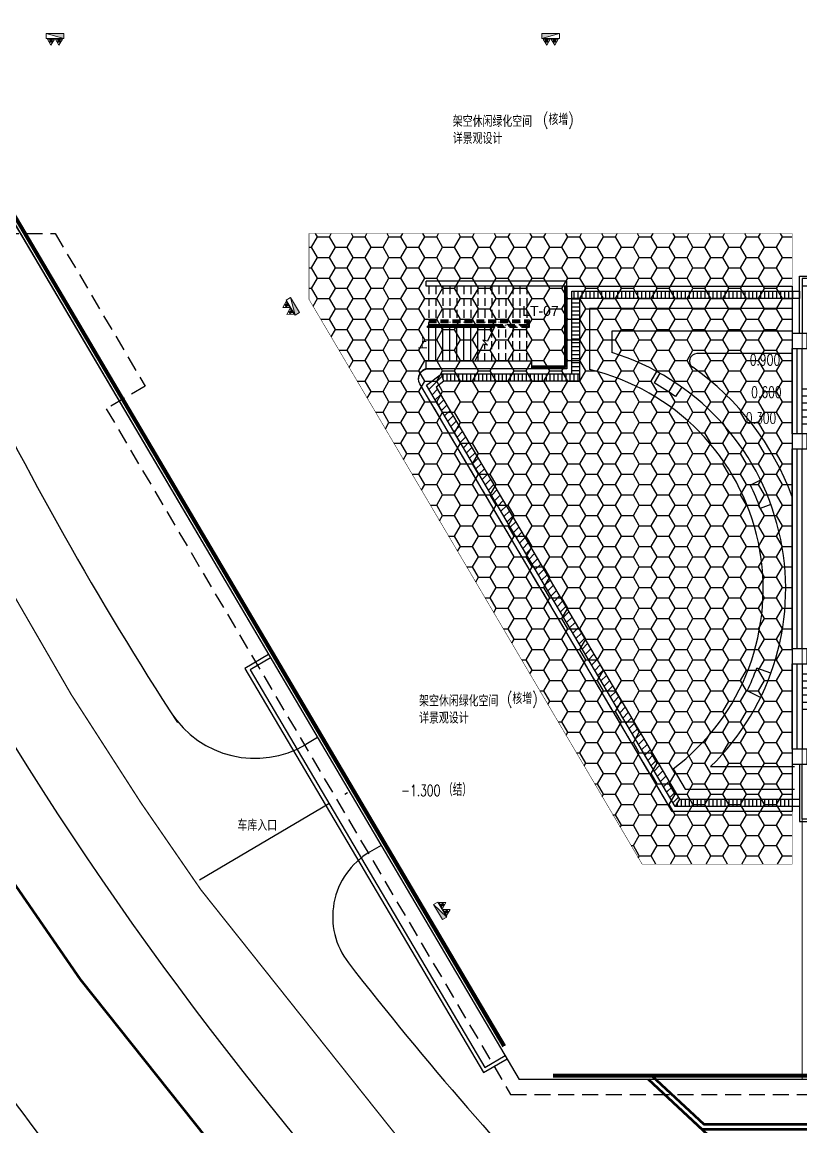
# Model space of a CAD drawing. Extents: x 447078 to 1776277, y 243534 to 519428.
# Drawn here: x 792331 to 823446, y 381541 to 425691 of the extents above; entities that cross this region are included whole.
import ezdxf

# ---------------------------------------------------------------- set-up
doc = ezdxf.new("R2010")
doc.units = 0
doc.header["$LTSCALE"] = 1000
doc.header["$MEASUREMENT"] = 0
for name, pattern in [('ACAD_ISO04W100', [30.5, 24, -3, 0.5, -3]), ('BOUNDRY', [13.4, 10, -1, 0.2, -1, 0.2, -1]), ('DASH', [0.35, 0.25, -0.1]), ('HIDDEN2', [4.7625, 3.175, -1.5875]), ('HIDDEN3', [1.905, 1.27, -0.635])]:
    doc.linetypes.add(name, pattern=pattern)
for name, color, linetype, lineweight in [('1#2#一层消火栓$0$P-HUDR-MISC', 13, 'Continuous', 25), ('1#2#一层消火栓$0$体育文娱中心3F消火栓$0$P-HUDR-MISC', 13, 'Continuous', 20), ('园林', 11, 'Continuous', 53)]:
    doc.layers.add(name, color=color, linetype=linetype, lineweight=lineweight)
for name, color, linetype in [('A-ANIG', 105, 'Continuous'), ('A-COLS', 210, 'Continuous'), ('A-DASH', 151, 'HIDDEN2'), ('A-DOOR', 2, 'Continuous'), ('A-FIXT', 211, 'Continuous'), ('A-FLOR', 31, 'Continuous'), ('A-FURN-DASH', 9, 'HIDDEN3'), ('A-HATH', 8, 'Continuous'), ('A-HIDN', 8, 'HIDDEN2'), ('A-HRAL', 104, 'Continuous'), ('A-OVER', 23, 'Continuous'), ('A-STRS', 2, 'Continuous'), ('A-WALL', 140, 'Continuous'), ('A-WIND', 2, 'Continuous'), ('G-0-XREF', 2, 'Continuous'), ('G-ANNO-NOTE', 80, 'Continuous'), ('LAND-BORD', 37, 'Continuous'), ('LINE-BLDG', 3, 'BOUNDRY'), ('LINE-RED', 1, 'BOUNDRY'), ('ROAD', 60, 'Continuous'), ('ROAD-CENT', 60, 'ACAD_ISO04W100'), ('SITE-ROAD', 4, 'Continuous'), ('家具', 9, 'Continuous')]:
    doc.layers.add(name, color=color, linetype=linetype)
doc.styles.add('_TCH_DIM', font='SIMPLEX', dxfattribs={"bigfont": 'GBCBIG'})
doc.styles.add('CCDI_T_G01', font='')
doc.styles.add('CCDI_T_G02', font='simplex.shx', dxfattribs={"width": 0.8, "bigfont": 'zjdz.shx'})
doc.styles.get('CCDI_T_G01').set_extended_font_data('Arial')
pattern_1 = [(90, (-0.008, 86014.92), (-158.75, 1e-14), [])]

# ---------------------------------------------------------------- blocks, each defined once
blk = doc.blocks.new('chair1')
at = {"layer": '家具'}
blk.add_lwpolyline([(-300, 600), (300, 600, -0.414214), (350, 550), (350, 100, -0.414214), (250, 0), (-250, 0, -0.414214), (-350, 100), (-350, 550, -0.414214)], format="xyb", close=True, dxfattribs=at)
blk.add_lwpolyline([(-350, 426), (350, 426)], dxfattribs=at)
blk = doc.blocks.new('$DorLib2D$00000002')
for p, q in [((-0.5, 0), (-0.5, 0.4875)), ((-0.475, 0.4875), (-0.5, 0.4875)), ((-0.475, 0), (-0.475, 0.4875)), ((0.475, 0), (0.475, 0.4875)), ((0.475, 0.4875), (0.5, 0.4875)), ((0.5, 0), (0.5, 0.4875)), ((-0.5, 0), (-0.475, 0)), ((0.5, 0), (0.475, 0))]:
    blk.add_line(p, q)
at = {"lineweight": 13}
for centre, start, end in [((-0.4875, 0), 0, 88.53072), ((0.4875, 0), 91.46928, 180)]:
    blk.add_arc(centre, 0.4875, start, end, dxfattribs=at)
blk = doc.blocks.new('_FZHK')
blk.add_lwpolyline([(-0.5, -0.5), (0.5, -0.5), (0.5, 0.5), (-0.5, 0.5)], close=True)
blk = doc.blocks.new('$DorLib2D$00000228')
at = {"color": 0}
blk.add_line((0.5, 0), (0, 0.866), dxfattribs=at)
blk.add_arc((0.5, 0), 1, 120, 180, dxfattribs=at)
blk = doc.blocks.new('$TCHSYS$WIN2D')
for p, q in [((-0.5, 0.5), (0.5, 0.5)), ((-0.5, 0.5), (-0.5, -0.5)), ((0.5, 0.167), (-0.5, 0.167)), ((0.5, 0.5), (0.5, -0.5)), ((0.5, -0.167), (-0.5, -0.167)), ((-0.5, -0.5), (0.5, -0.5))]:
    blk.add_line(p, q)
blk = doc.blocks.new('合班教室')
at = {"layer": 'A-DOOR'}
for p, q in [((-932263, -50720), (-931663, -50720)), ((-932263, -50920), (-931663, -50920)), ((-930263, -67720), (-930863, -67720)), ((-930263, -67920), (-930863, -67920))]:
    blk.add_line(p, q, dxfattribs=at)
at = {"layer": 'A-STRS'}
for p, q in [((-946063, -48520), (-942163, -48520)), ((-946063, -48520), (-946063, -50720)), ((-945763, -48520), (-945763, -50720)), ((-945463, -48520), (-945463, -50720)), ((-945163, -48520), (-945163, -50720)), ((-944863, -48520), (-944863, -50720)), ((-944563, -48520), (-944563, -50720)), ((-944263, -48520), (-944263, -50720)), ((-943963, -48520), (-943963, -50720)), ((-943663, -48520), (-943663, -50720)), ((-943363, -48520), (-943363, -50720)), ((-943063, -48520), (-943063, -50720)), ((-942763, -48520), (-942763, -50720)), ((-942463, -48520), (-942463, -50720)), ((-942163, -48520), (-942163, -50720)), ((-946063, -50720), (-942163, -50720)), ((-946063, -67920), (-942163, -67920)), ((-946063, -67920), (-946063, -70120)), ((-945763, -67920), (-945763, -70120)), ((-945463, -67920), (-945463, -70120)), ((-945163, -67920), (-945163, -70120)), ((-944863, -67920), (-944863, -70120)), ((-944563, -67920), (-944563, -70120)), ((-944263, -67920), (-944263, -70120)), ((-943963, -67920), (-943963, -70120)), ((-943663, -67920), (-943663, -70120)), ((-943363, -67920), (-943363, -70120)), ((-943063, -67920), (-943063, -70120)), ((-942763, -67920), (-942763, -70120)), ((-942463, -67920), (-942463, -70120)), ((-942163, -67920), (-942163, -70120)), ((-946063, -70120), (-942163, -70120))]:
    blk.add_line(p, q, dxfattribs=at)
for points in [[(-949563, -50720), (-949563, -48420), (-942053, -48420), (-942053, -48520), (-949463, -48520), (-949463, -50720)], [(-949463, -54720), (-949463, -51320)], [(-949463, -52920), (-947322, -52920)], [(-949463, -54320), (-948063, -54320), (-948063, -52920)], [(-949463, -53200), (-948063, -53200)], [(-949463, -53480), (-948063, -53480)], [(-949463, -53760), (-948063, -53760)], [(-949463, -54040), (-948063, -54040)], [(-949463, -63320), (-949463, -55320)], [(-944792, -55970), (-944301, -55873)], [(-944792, -62670), (-944301, -62767)], [(-949463, -63920), (-949463, -67320)], [(-949463, -64320), (-948063, -64320), (-948063, -65720)], [(-949463, -64600), (-948063, -64600)], [(-949463, -64880), (-948063, -64880)], [(-949463, -65160), (-948063, -65160)], [(-949463, -65440), (-948063, -65440)], [(-949463, -65720), (-947322, -65720)], [(-949563, -67920), (-949563, -70220), (-942053, -70220), (-942053, -70120), (-949463, -70120), (-949463, -67920)]]:
    blk.add_lwpolyline(points, dxfattribs=at)
for radius, start, end in [(17750, 11.1982, 28.2448), (18250, 332.5952, 27.4048), (19250, 334.1279, 25.8721), (20250, 335.4924, 24.5076), (21250, 336.7157, 23.2843), (22250, 337.8194, 22.1806), (23250, 338.8206, 21.1794), (24250, 339.7332, 20.2668), (25250, 340.5689, 19.4311), (26250, 341.3371, 18.6629), (27250, 342.0458, 17.9542), (28250, 342.7018, 17.2982), (29250, 343.3108, 16.6892), (30250, 343.8779, 16.1222), (15750, 336.0243, 23.9757), (17250, 348.8018, 11.1982), (17750, 331.7552, 348.8018)]:
    blk.add_arc((-961713, -59320), radius, start, end, dxfattribs=at)
at = {"layer": 'A-WALL'}
for p, q in [((-949063, -50720), (-949863, -50720)), ((-949063, -50920), (-949063, -50720)), ((-943563, -50720), (-947513, -50720)), ((-947513, -50720), (-947513, -50920)), ((-942463, -50720), (-943563, -50720)), ((-942463, -50920), (-942463, -50720)), ((-941263, -50720), (-941863, -50720)), ((-941863, -50720), (-941863, -50920)), ((-941263, -50920), (-941263, -50720)), ((-940063, -50720), (-940663, -50720)), ((-940663, -50720), (-940663, -50920)), ((-940063, -50920), (-940063, -50720)), ((-938863, -50720), (-939463, -50720)), ((-939463, -50720), (-939463, -50920)), ((-938863, -50920), (-938863, -50720)), ((-937663, -50720), (-938263, -50720)), ((-938263, -50720), (-938263, -50920)), ((-937663, -50920), (-937663, -50720)), ((-936763, -50720), (-937063, -50720)), ((-936463, -50720), (-936763, -50720)), ((-935263, -50720), (-935863, -50720)), ((-935863, -50720), (-935863, -50920)), ((-935263, -50920), (-935263, -50720)), ((-932578, -50720), (-934663, -50720)), ((-934663, -50720), (-934663, -50920)), ((-932263, -50720), (-932578, -50720)), ((-932263, -50920), (-932263, -50720)), ((-929663, -50720), (-931663, -50720)), ((-931663, -50720), (-931663, -50920)), ((-949263, -50920), (-949063, -50920)), ((-947513, -50920), (-943863, -50920)), ((-943263, -50920), (-942463, -50920)), ((-941863, -50920), (-941263, -50920)), ((-940663, -50920), (-940063, -50920)), ((-939463, -50920), (-938863, -50920)), ((-938263, -50920), (-937663, -50920)), ((-935863, -50920), (-935263, -50920)), ((-934663, -50920), (-932653, -50920)), ((-932445, -50920), (-932263, -50920)), ((-931663, -50920), (-930263, -50920)), ((-949863, -54720), (-949863, -51320)), ((-949663, -54720), (-949663, -51320)), ((-929863, -51320), (-929863, -51920)), ((-929663, -51320), (-929663, -52020)), ((-932176, -51920), (-929863, -51920)), ((-929663, -52020), (-929663, -54720)), ((-932127, -52120), (-929863, -52120)), ((-929863, -52120), (-929863, -54720)), ((-931463, -54720), (-931613, -54720)), ((-931463, -54920), (-931463, -54720)), ((-931785, -54920), (-931463, -54920)), ((-949863, -63320), (-949863, -55320)), ((-949663, -63320), (-949663, -55320)), ((-929863, -55320), (-929863, -57820)), ((-929663, -57820), (-929663, -55320)), ((-929863, -57820), (-929663, -57820)), ((-929663, -60820), (-929863, -60820)), ((-929863, -60820), (-929863, -63320)), ((-929663, -63320), (-929663, -60820)), ((-949863, -67320), (-949863, -63920)), ((-949663, -67320), (-949663, -63920)), ((-931463, -63720), (-931785, -63720)), ((-931613, -63920), (-931463, -63920)), ((-931463, -63920), (-931463, -63720)), ((-929863, -63920), (-929863, -66520)), ((-929663, -63920), (-929663, -66620)), ((-929863, -66520), (-932127, -66520)), ((-929663, -66620), (-929663, -67320)), ((-929863, -66720), (-932176, -66720)), ((-929863, -66720), (-929863, -67320)), ((-949063, -67720), (-949263, -67720)), ((-949263, -67920), (-949063, -67920)), ((-949063, -67920), (-949063, -67720)), ((-943863, -67720), (-947513, -67720)), ((-947513, -67720), (-947513, -67920)), ((-947513, -67920), (-943863, -67920)), ((-942463, -67720), (-943263, -67720)), ((-943263, -67920), (-942463, -67920)), ((-942463, -67920), (-942463, -67720)), ((-941263, -67720), (-941863, -67720)), ((-941863, -67720), (-941863, -67920)), ((-941863, -67920), (-941263, -67920)), ((-941263, -67920), (-941263, -67720)), ((-940063, -67720), (-940663, -67720)), ((-940663, -67720), (-940663, -67920)), ((-940663, -67920), (-940063, -67920)), ((-940063, -67920), (-940063, -67720)), ((-938863, -67720), (-939463, -67720)), ((-939463, -67720), (-939463, -67920)), ((-939463, -67920), (-938863, -67920)), ((-938863, -67920), (-938863, -67720)), ((-937663, -67720), (-938263, -67720)), ((-938263, -67720), (-938263, -67920)), ((-938263, -67920), (-937663, -67920)), ((-937663, -67920), (-937663, -67720)), ((-935263, -67720), (-935863, -67720)), ((-935863, -67720), (-935863, -67920)), ((-935863, -67920), (-935263, -67920)), ((-935263, -67920), (-935263, -67720)), ((-932653, -67720), (-934663, -67720)), ((-934663, -67720), (-934663, -67920)), ((-934663, -67920), (-932578, -67920)), ((-932578, -67920), (-930863, -67920)), ((-930863, -67720), (-932445, -67720)), ((-930863, -67920), (-930863, -67720))]:
    blk.add_line(p, q, dxfattribs=at)
blk.add_lwpolyline([(-945511, -50920), (-946428, -50920)], dxfattribs=at)
for radius, start, end in [(30250, 13.9177, 16.1222), (30450, 14.0649, 16.0134), (30250, 8.3636, 13.9177), (30450, 8.6888, 13.6773), (30250, 346.0824, 351.6364), (30450, 346.3227, 351.3112), (30250, 343.8779, 346.0824), (30450, 343.9866, 345.9351)]:
    blk.add_arc((-961713, -59320), radius, start, end, dxfattribs=at)
for p, rotation in [((-942251, -52446), 290.1995524136307), ((-941184, -52451), 289.6089853568918), ((-940127, -52456), 288.9326188077675), ((-939098, -52469), 288.9326188077675), ((-938020, -52468), 286.9347928783073), ((-936996, -52462), 286.6945187778366), ((-935960, -52452), 286.1407021437625), ((-934927, -52446), 285.6412088323033), ((-933896, -52407), 285.0728054579196), ((-943074, -53107), 286.0311119831078), ((-942023, -53109), 288.1254913451766), ((-940963, -53117), 287.5349242884379), ((-939914, -53124), 286.8585577393134), ((-938884, -53137), 286.8585577393134), ((-937830, -53143), 284.8607318098533), ((-936809, -53138), 284.6204577093827), ((-935779, -53130), 284.0666410753085), ((-934752, -53125), 283.5671477638491), ((-933729, -53088), 282.9987443894655), ((-942858, -53777), 286.0311119831078), ((-941820, -53796), 284.8918208610781), ((-940768, -53805), 284.3012538043396), ((-939727, -53815), 283.6248872552154), ((-938697, -53828), 283.6248872552154), ((-937667, -53840), 281.6270613257552), ((-936648, -53835), 281.3867872252844), ((-935626, -53829), 280.8329705912103), ((-934604, -53825), 280.3334772797512), ((-933588, -53790), 279.7650739053674), ((-942677, -54470), 283.2311120165747), ((-941653, -54492), 282.0918208945454), ((-940608, -54503), 281.5012538378067), ((-939575, -54515), 280.8248872886824), ((-938545, -54528), 280.8248872886824), ((-937540, -54545), 278.8270613592222), ((-936524, -54541), 278.5867872587515), ((-935508, -54535), 278.0329706246773), ((-934493, -54533), 277.533477313218), ((-933484, -54498), 276.9650739388344), ((-938272, -56497), 277.881407671524), ((-944371, -56544), 280.7181922358081), ((-943318, -56547), 278.9626149323853), ((-942316, -56547), 278.9626149323853), ((-941316, -56547), 278.9626149323853), ((-940316, -56547), 278.9626149323853), ((-939316, -56565), 278.9626149323853), ((-937268, -56537), 277.881407671524), ((-936257, -56536), 277.6188278527429), ((-935243, -56535), 277.270677243113), ((-934250, -56536), 277.4513040212959), ((-933222, -56537), 276.7876200947327), ((-932223, -56534), 276.7876200947327), ((-944257, -57238), 277.9681923075341), ((-943225, -57244), 276.2126150041113), ((-942223, -57244), 276.2126150041113), ((-941223, -57244), 276.2126150041113), ((-940223, -57244), 276.2126150041113), ((-939223, -57263), 276.2126150041113), ((-938193, -57196), 275.1314077432501), ((-937188, -57236), 275.1314077432501), ((-936180, -57235), 274.868827924469), ((-935170, -57235), 274.5206773148389), ((-934175, -57235), 274.7013040930219), ((-933156, -57238), 274.0376201664587), ((-932156, -57235), 274.0376201664587), ((-944176, -57937), 275.2181925175523), ((-943165, -57945), 273.4626152141295), ((-942163, -57945), 273.4626152141295), ((-941163, -57945), 273.4626152141295), ((-940163, -57945), 273.4626152141295), ((-939163, -57964), 273.4626152141295), ((-938147, -57898), 272.3814079532683), ((-937142, -57938), 272.3814079532683), ((-936137, -57938), 272.1188281344871), ((-935132, -57938), 271.7706775248573), ((-934135, -57938), 271.9513043030402), ((-933123, -57940), 271.287620376477), ((-932123, -57937), 271.287620376477), ((-944129, -58639), 272.4681923792318), ((-943129, -58651), 272.4681923792318), ((-942127, -58651), 272.4681923792318), ((-941127, -58651), 272.4681923792318), ((-940127, -58651), 272.4681923792318), ((-938124, -58604), 271.3869851183708), ((-939127, -58670), 272.4681923792318), ((-937119, -58644), 271.3869851183708), ((-936118, -58644), 271.1244052995896), ((-935116, -58644), 270.7762546899598), ((-934117, -58644), 270.9568814681426), ((-933114, -58647), 270.2931975415795), ((-932114, -58644), 270.2931975415795), ((-944116, -59343), 269.718192144474), ((-943116, -59355), 269.718192144474), ((-942114, -59355), 269.718192144474), ((-941114, -59355), 269.718192144474), ((-940114, -59355), 269.718192144474), ((-939114, -59373), 269.718192144474), ((-938119, -59312), 269.718192144474), ((-937114, -59352), 269.718192144474), ((-936114, -59352), 269.718192144474), ((-935114, -59352), 269.718192144474), ((-934114, -59352), 269.718192144474), ((-933114, -59355), 269.718192144474), ((-932114, -59352), 269.718192144474)]:
    blk.add_blockref('chair1', p, dxfattribs=dict(rotation=rotation))
for p, xscale, rotation in [((-944136, -60046), -1, 266.968191909716), ((-943131, -60057), -1, 267.1910118434415), ((-942129, -60057), -1, 267.1910118434415), ((-941129, -60057), -1, 267.1910118434415), ((-940129, -60057), -1, 267.1910118434415), ((-939129, -60076), -1, 267.1910118434415), ((-938124, -60025), -0.9999999999999958, 268.6130148817831), ((-937119, -60065), -0.9999999999999958, 268.6130148817831), ((-936118, -60065), -0.9999999999999958, 268.8755947005641), ((-935116, -60065), -0.9999999999999958, 269.223745310194), ((-934117, -60065), -0.999999999999992, 269.0431185320112), ((-933117, -60067), -0.9999999999999958, 269.069493105132), ((-932118, -60064), -0.9999999999999958, 269.069493105132), ((-944190, -60748), -0.9999999999999958, 264.2181917713956), ((-943172, -60763), -0.9999999999999958, 266.1965890085441), ((-942170, -60763), -0.9999999999999958, 266.1965890085441), ((-941170, -60763), -0.9999999999999958, 266.1965890085441), ((-940170, -60763), -0.9999999999999958, 266.1965890085441), ((-939170, -60781), -0.9999999999999958, 266.1965890085441), ((-938147, -60732), -0.9999999999999958, 267.6185920468855), ((-937142, -60772), -0.9999999999999958, 267.6185920468855), ((-936137, -60772), -1, 267.8811718656665), ((-935132, -60772), -0.9999999999999958, 268.2293224752964), ((-934135, -60772), -0.9999999999999916, 268.0486956971136), ((-933135, -60774), -0.9999999999999958, 268.0750702702345), ((-932135, -60771), -0.9999999999999958, 268.0750702702345), ((-944278, -61446), -0.9999999999999938, 261.4681919814138), ((-943235, -61464), -0.999999999999995, 263.4465892185623), ((-942233, -61464), -0.999999999999995, 263.4465892185623), ((-941233, -61464), -0.999999999999995, 263.4465892185623), ((-940233, -61464), -0.999999999999995, 263.4465892185623), ((-939233, -61482), -0.999999999999995, 263.4465892185623), ((-938193, -61434), -1, 264.8685922569038), ((-937188, -61474), -1, 264.8685922569038), ((-936180, -61474), -0.9999999999999958, 265.1311720756848), ((-935170, -61474), -1, 265.4793226853146), ((-934175, -61474), -1, 265.2986959071318), ((-933175, -61476), -0.9999999999999958, 265.3250704802527), ((-932176, -61473), -0.9999999999999958, 265.3250704802527), ((-944399, -62139), -1, 258.7181920531399), ((-938272, -62133), -0.9999999999999922, 262.1185923286298), ((-943332, -62161), -1, 260.6965892902884), ((-942330, -62161), -1, 260.6965892902884), ((-941330, -62161), -1, 260.6965892902884), ((-940330, -62161), -1, 260.6965892902884), ((-939330, -62179), -1, 260.6965892902884), ((-937268, -62173), -0.9999999999999922, 262.1185923286298), ((-936257, -62173), -1, 262.381172147411), ((-935243, -62174), -1, 262.7293227570407), ((-934250, -62174), -0.9999999999999932, 262.5486959788578), ((-933250, -62176), -0.9999999999999958, 262.5750705519788), ((-942745, -64103), -0.9999999999999993, 257.9081791056083), ((-941677, -64203), -0.9999999999999993, 257.9081791056083), ((-940631, -64192), -0.9999999999999932, 258.4987461623471), ((-939599, -64180), -0.9999999999999968, 259.1751127114713), ((-938576, -64134), -0.9999999999999968, 259.1751127114713), ((-937563, -64151), -1, 261.1729386409316), ((-936548, -64155), -0.9999999999999958, 261.4132127414023), ((-935532, -64160), -1, 261.9670293754764), ((-934517, -64163), -1, 262.4665226869358), ((-933508, -64197), -1, 263.0349260613194), ((-942912, -64800), -0.9999999999999996, 255.1081791390752), ((-941844, -64900), -0.9999999999999996, 255.1081791390752), ((-940791, -64891), -0.9999999999999981, 255.698746195814), ((-939750, -64880), -0.9999999999999937, 256.3751127449384), ((-938728, -64834), -0.9999999999999937, 256.3751127449384), ((-937691, -64856), -0.9999999999999972, 258.3729386743984), ((-936672, -64860), -1, 258.6132127748693), ((-935649, -64867), -1, 259.1670294089434), ((-934628, -64870), -1, 259.6665227204027), ((-933612, -64906), -1, 260.2349260947864), ((-942047, -65586), -1, 251.8745086549772), ((-940987, -65579), -0.9999999999999958, 252.465075711716), ((-939938, -65571), -1, 253.1414422608403), ((-938916, -65525), -1, 253.1414422608403), ((-937854, -65552), -0.9999999999999996, 255.1392681903005), ((-936832, -65558), -0.9999999999999982, 255.3795422907712), ((-935803, -65566), -1, 255.9333589248454), ((-934776, -65570), -1, 256.4328522363046), ((-933752, -65607), -1, 257.0012556106883), ((-942275, -66249), -1, 249.8004475865231), ((-941208, -66244), -0.9999999999999941, 250.3910146432618), ((-940151, -66239), -1, 251.0673811923863), ((-939129, -66193), -1, 251.0673811923863), ((-938044, -66227), -1, 253.0652071218464), ((-937019, -66233), -1, 253.305481222317), ((-935983, -66243), -1, 253.8592978563913), ((-934950, -66249), -0.9999999999999938, 254.3587911678505), ((-933920, -66288), -0.999999999999993, 254.9271945422342)]:
    blk.add_blockref('chair1', p, dxfattribs=dict(xscale=xscale, rotation=rotation))
at = {"layer": 'A-COLS', "xscale": 600, "yscale": 600, "zscale": 600, "rotation": 270}
for p in [(-949563, -51020), (-943563, -51020), (-936763, -51020), (-929963, -51020), (-949563, -55020), (-929963, -55020), (-949563, -63620), (-929963, -63620)]:
    blk.add_blockref('_FZHK', p, dxfattribs=at)
at = {"layer": 'A-COLS', "xscale": 600, "yscale": 600, "zscale": 600}
for p in [(-949563, -67620), (-943563, -67620), (-936763, -67620), (-929963, -67620)]:
    blk.add_blockref('_FZHK', p, dxfattribs=at)
at = {"layer": 'A-DOOR'}
for name, p, xscale, yscale, zscale in [('$DorLib2D$00000002', (-948288, -50820), -1550, 1550, -1550), ('$DorLib2D$00000228', (-931963, -50820), 600, 600, 600), ('$DorLib2D$00000002', (-930863, -54820), -1200, 1200, 1200)]:
    blk.add_blockref(name, p, dxfattribs=dict(at, xscale=xscale, yscale=yscale, zscale=zscale))
for name, p, xscale, yscale, zscale, rotation in [('$DorLib2D$00000002', (-929763, -58570), 1500, 1500, 1500, 270), ('$DorLib2D$00000002', (-929763, -60070), 1500, 1500, 1500, 270), ('$DorLib2D$00000002', (-930863, -63820), 1200, 1200, 1200, 180), ('$DorLib2D$00000002', (-948288, -67823), 1550, 1550, 1550, 180), ('$DorLib2D$00000228', (-930563, -67820), -600, 600, -600, 180)]:
    blk.add_blockref(name, p, dxfattribs=dict(at, xscale=xscale, yscale=yscale, zscale=zscale, rotation=rotation))
at = {"layer": 'A-FURN-DASH', "xscale": -0.9999999999999958, "rotation": 262.5750705519788}
blk.add_blockref('chair1', (-932250, -62173), dxfattribs=at)
at = {"layer": 'A-WIND', "xscale": 600, "yscale": 200}
for p, zscale in [((-942163, -50820), 600), ((-940963, -50820), 600), ((-939763, -50820), 600), ((-938563, -50820), 600), ((-937363, -50820), 600), ((-936163, -50820), 600), ((-934963, -50820), 600), ((-942163, -67820), -600), ((-940963, -67820), -600), ((-939763, -67820), -600), ((-938563, -67820), -600), ((-937363, -67820), -600), ((-936163, -67820), -600), ((-934963, -67820), -600)]:
    blk.add_blockref('$TCHSYS$WIN2D', p, dxfattribs=dict(at, zscale=zscale))
blk = doc.blocks.new('1#2#一层消火栓$0$体育文娱中心3F消火栓$0$A$C59133534')
at = {"layer": '1#2#一层消火栓$0$体育文娱中心3F消火栓$0$P-HUDR-MISC', "ltscale": 5}
blk.add_hatch(color=256, dxfattribs=at).paths.add_polyline_path([(50, 0), (-650, 200), (-650, 0)])
at = {"layer": '1#2#一层消火栓$0$体育文娱中心3F消火栓$0$P-HUDR-MISC'}
h = blk.add_hatch(dxfattribs=at)
h.set_pattern_fill('JIS_WOOD', color=256, scale=20, style=0)
h.set_pattern_definition([(45, (39.371, -152.983), (-10, 10), [])])
h.paths.add_polyline_path([(-410.5, 259), (-410.5, 350), (-501.5, 350), (-501.5, 259)])
h = blk.add_hatch(dxfattribs=at)
h.set_pattern_fill('JIS_WOOD', color=256, scale=20, style=0)
h.set_pattern_definition([(45, (360.371, -152.983), (-10, 10), [])])
h.paths.add_polyline_path([(-89.5, 259), (-89.5, 350), (-180.5, 350), (-180.5, 259)])
for p, q in [((-456, 469), (-595, 228)), ((-456, 469), (-317, 228)), ((-135, 469), (-274, 228)), ((-135, 469), (4, 228)), ((-650, 200), (50, 0)), ((-595, 228), (-317, 228)), ((-501.5, 259), (-501.5, 350)), ((-501.5, 350), (-410.5, 350)), ((-501.5, 259), (-410.5, 259)), ((-410.5, 259), (-410.5, 350)), ((-274, 228), (4, 228)), ((-180.5, 259), (-180.5, 350)), ((-180.5, 350), (-89.5, 350)), ((-180.5, 259), (-89.5, 259)), ((-89.5, 259), (-89.5, 350))]:
    blk.add_line(p, q, dxfattribs=at)
at = {"layer": '1#2#一层消火栓$0$体育文娱中心3F消火栓$0$P-HUDR-MISC', "ltscale": 5}
blk.add_lwpolyline([(-650, 200), (50, 200), (50, 0), (-650, 0)], close=True, dxfattribs=at)
blk = doc.blocks.new('1#2#一层消火栓')
at = {"layer": '1#2#一层消火栓$0$P-HUDR-MISC', "ltscale": 0.1}
for p, rotation in [((793346, 425241), 180), ((803079, 414644), 120.5273655800953)]:
    blk.add_blockref('1#2#一层消火栓$0$体育文娱中心3F消火栓$0$A$C59133534', p, dxfattribs=dict(at, rotation=rotation))
at = {"layer": '1#2#一层消火栓$0$P-HUDR-MISC', "ltscale": 0.1, "xscale": -1}
for p, rotation in [((813746, 425241), 180), ((808794, 390384), 300.527365580096)]:
    blk.add_blockref('1#2#一层消火栓$0$体育文娱中心3F消火栓$0$A$C59133534', p, dxfattribs=dict(at, rotation=rotation))

msp = doc.modelspace()

# ---------------------------------------------------------------- hatches: boundary and pattern name
at = {"layer": 'A-FIXT'}
h = msp.add_hatch(dxfattribs=at)
h.set_pattern_fill('ANSI31', color=256, scale=100, angle=45)
h.set_pattern_definition(pattern_1)
h.paths.add_polyline_path([(823195.6, 414941.4), (814295.6, 414941.4), (814295.6, 414641.4), (814595.6, 414641.4), (823195.6, 414641.4)])
h = msp.add_hatch(dxfattribs=at)
h.set_pattern_fill('ANSI31', color=256, scale=100, angle=135)
h.set_pattern_definition([(180, (-0.008, 86014.92), (-1e-14, -158.75), [])])
h.paths.add_polyline_path([(814595.6, 414641.4), (814295.6, 414641.4), (814295.6, 411641.4), (814595.6, 411641.4)])
h = msp.add_hatch(dxfattribs=at)
h.set_pattern_fill('ANSI31', color=256, scale=150)
h.set_pattern_definition([(45, (-0.008, 86014.92), (-168.3798, 168.3798), [])])
h.paths.add_polyline_path([(808878.1, 411109.1), (809184, 411341.4), (809082.9, 411641.4), (808484.1, 411186.6), (818417.5, 394341.4), (818588.9, 394641.4)])
h = msp.add_hatch(dxfattribs=at)
h.set_pattern_fill('ANSI31', color=256, scale=100, angle=45)
h.set_pattern_definition(pattern_1)
h.paths.add_polyline_path([(814595.6, 411641.4), (814295.6, 411641.4), (809082.9, 411641.4), (809184, 411341.4), (814595.6, 411341.4)])
h = msp.add_hatch(dxfattribs=at)
h.set_pattern_fill('ANSI31', color=256, scale=100, angle=45)
h.set_pattern_definition(pattern_1)
h.paths.add_polyline_path([(823095.6, 394641.4), (818588.9, 394641.4), (818417.5, 394341.4), (823095.6, 394341.4)])
at = {"layer": 'A-HATH'}
h = msp.add_hatch(dxfattribs=at)
h.set_pattern_fill('HONEY', color=256, scale=300, style=0)
h.set_pattern_definition([(0, (1077736.84, 330912.9), (714.375, 412.4445), [476.25, -952.5]), (120, (1077736.84, 330912.9), (-714.3749, 412.44465), [476.25, -952.5]), (60, (1077736.84, 330912.9), (9e-05, 824.88915), [-952.5, 476.25])])
h.paths.add_polyline_path([(823095.6, 392041.4), (817103.7, 392041.4), (803795.6, 414609.4), (803795.6, 417241.4), (823095.6, 417241.4)])

# ---------------------------------------------------------------- linework, layer by layer
at = {"layer": 'A-ANIG'}
for p, q in [((802181.4, 400415.9), (801236.4, 399858.4)), ((802257.6, 400286.7), (801441.8, 399805.4)), ((801236.4, 399858.4), (810762, 383709.3)), ((801441.8, 399805.4), (810815, 383914.7)), ((810762, 383709.3), (811706.6, 384266.5)), ((810815, 383914.7), (811630.4, 384395.7))]:
    msp.add_line(p, q, dxfattribs=at)
at = {"layer": 'A-DASH', "ltscale": 0.1}
for p, q in [((808575.6, 415141.4), (808575.6, 413691.4)), ((808855.6, 415141.4), (808855.6, 413691.4)), ((809135.6, 415141.4), (809135.6, 413691.4)), ((809415.6, 415141.4), (809415.6, 413691.4)), ((809695.6, 415141.4), (809695.6, 413691.4)), ((809975.6, 415141.4), (809975.6, 413691.4)), ((810255.6, 415141.4), (810255.6, 413691.4)), ((810535.6, 415141.4), (810535.6, 413691.4)), ((810815.6, 415141.4), (810815.6, 413691.4)), ((811095.6, 415141.4), (811095.6, 413691.4)), ((811375.6, 415141.4), (811375.6, 413691.4)), ((811655.6, 415141.4), (811655.6, 413691.4)), ((811935.6, 415141.4), (811935.6, 413691.4)), ((812215.6, 415141.4), (812215.6, 413691.4)), ((812495.6, 415141.4), (812495.6, 413691.4)), ((811095.6, 412141.4), (811095.6, 413297.5)), ((811375.6, 412141.4), (811375.6, 413591.4)), ((811655.6, 412141.4), (811655.6, 413591.4)), ((811935.6, 412141.4), (811935.6, 413591.4)), ((812215.6, 412141.4), (812215.6, 413591.4)), ((812495.6, 412141.4), (812495.6, 413591.4)), ((810815.6, 412141.4), (810815.6, 412808.3))]:
    msp.add_line(p, q, dxfattribs=at)
at = {"layer": 'A-DASH', "ltscale": 0.2, "const_width": 50}
msp.add_lwpolyline([(779295.6, 492541.4), (823495.6, 492541.4), (823495.6, 458741.4), (839195.6, 458741.4), (839195.6, 425841.4), (843295.6, 425841.4), (843295.6, 415141.4), (823495.6, 415141.4), (823495.6, 383441.4), (812195.6, 383441.4), (787188.3, 425841.4), (787188.3, 451041.4), (779295.7, 451041.4)], close=True, dxfattribs=at)
at = {"layer": 'A-DASH'}
msp.add_lwpolyline([(814095.6, 415141.4), (814095.6, 411841.4), (812695.6, 411841.4)], dxfattribs=at)
at = {"layer": 'A-DASH', "ltscale": 0.1}
msp.add_lwpolyline([(808579.4, 414416.4, 0, 0, 0), (813245.6, 414416.4, 0, 0, 0), (813245.6, 412866.4, 0, 0, 0), (811521.3, 412866.4, 120, 0, 0), (811071.3, 412866.4, 0, 0, 0)], format="xyseb", dxfattribs=at)
for points in [[(808575.6, 413791.4), (812595.6, 413791.4), (812595.6, 413491.4), (811189.7, 413491.4)], [(808575.6, 413741.4), (812545.6, 413741.4), (812545.6, 413541.4), (811213.9, 413541.4)], [(808575.6, 413591.4), (808576.1, 413691.4), (812495.6, 413691.4), (812495.6, 413591.4), (811238.2, 413591.4)], [(810535.6, 412372.3), (810535.6, 412141.4)]]:
    msp.add_lwpolyline(points, dxfattribs=at)
at = {"layer": 'A-FIXT'}
for points in [[(796596.5, 423885.1, 0, 0, 0), (796596.5, 424902.7, 60, 0, 0), (796596.5, 425082.7, 0, 0, 0)], [(809476.3, 423885.1, 0, 0, 0), (809476.3, 424902.7, 60, 0, 0), (809476.3, 425082.7, 0, 0, 0)]]:
    msp.add_lwpolyline(points, format="xyseb", dxfattribs=at)
for points in [[(823395.6, 394341.4), (818417.5, 394341.4), (808484.1, 411186.6), (809082.9, 411641.4), (814295.6, 411641.4), (814295.6, 414941.4), (823395.6, 414941.4), (823395.6, 414641.4), (814595.6, 414641.4), (814595.6, 411341.4), (809184, 411341.4), (808878.1, 411109.1), (818588.9, 394641.4), (823395.6, 394641.4), (823395.6, 394341.4)], [(814595.6, 414641.4), (814295.6, 414641.4)], [(809184, 411341.4), (809082.9, 411641.4)], [(814295.6, 411641.4), (814595.6, 411641.4)], [(818588.9, 394641.4), (818417.5, 394341.4)]]:
    msp.add_lwpolyline(points, dxfattribs=at)
at = {"layer": 'A-FLOR'}
msp.add_lwpolyline([(814095.6, 415141.4), (823095.6, 415141.4), (823095.6, 394141.4), (818303.3, 394141.4), (808221.5, 411238.2, -0.5804224), (808566, 411841.4), (809015.6, 411841.4)], format="xyb", dxfattribs=at)
at = {"layer": 'A-HATH', "linetype": 'DASH', "const_width": 20}
msp.add_lwpolyline([(823095.6, 392041.4), (817103.7, 392041.4), (803795.6, 414609.4), (803795.6, 417241.4), (823095.6, 417241.4), (823095.6, 392041.4)], dxfattribs=at)
at = {"layer": 'A-HIDN', "ltscale": 0.2}
msp.add_lwpolyline([(837395.6, 426441.4), (786137.9, 426441.4), (791563.1, 417241.4), (793652.7, 417241.4), (797246.7, 411146.7), (795696.2, 410232.4), (811848.3, 382841.4), (838795.6, 382841.4)], dxfattribs=at)
msp.add_lwpolyline([(814095.6, 415141.4), (823095.6, 415141.4), (823095.6, 394141.4), (818303.3, 394141.4), (808221.5, 411238.2, -0.5804224), (808566, 411841.4), (809015.6, 411841.4)], format="xyb", dxfattribs=at)
at = {"layer": 'A-HRAL'}
for points in [[(788927.6, 423088.7), (811538, 384745.8)], [(788970.7, 423114.1), (811581.2, 384771)], [(813995.6, 415141.4), (813995.6, 415141.4), (813995.6, 411941.4), (812695.6, 411941.4)], [(814045.6, 415141.4), (814045.6, 411891.4), (812695.6, 411891.4)], [(813549.6, 383591.4), (826295.6, 383591.4)], [(813549.6, 383541.4), (826295.6, 383541.4)]]:
    msp.add_lwpolyline(points, dxfattribs=at)
at = {"layer": 'A-OVER'}
for p, q in [((789013.8, 423139.5), (811624.4, 384796.2)), ((789295.6, 422267.8), (812191.1, 383441.4)), ((826295.6, 383441.4), (812191.1, 383441.4)), ((826295.6, 383641.4), (813549.6, 383641.4))]:
    msp.add_line(p, q, dxfattribs=at)
msp.add_lwpolyline([(814095.6, 415141.4), (814095.6, 411841.4), (812695.6, 411841.4)], dxfattribs=at)
at = {"layer": 'A-STRS'}
for p, q in [((808575.6, 412141.4), (808575.6, 413591.4)), ((808855.6, 412141.4), (808855.6, 413591.4)), ((809135.6, 412141.4), (809135.6, 413591.4)), ((809415.6, 412141.4), (809415.6, 413591.4)), ((809695.6, 412141.4), (809695.6, 413591.4)), ((809975.6, 412141.4), (809975.6, 413591.4)), ((810255.6, 412141.4), (810255.6, 413591.4)), ((810535.6, 412372.3), (810535.6, 413591.4)), ((810815.6, 412965.4), (810815.6, 413591.4)), ((811095.6, 413297.5), (811095.6, 413591.4))]:
    msp.add_line(p, q, dxfattribs=at)
for points in [[(811213.9, 413541.4), (808525.6, 413541.4)], [(811189.7, 413491.4), (808525.6, 413491.4), (808525.6, 413541.4)], [(811238.2, 413591.4), (808575.6, 413591.4)], [(811238.2, 413591.4), (810924.3, 412944.5), (810740.9, 412979.8), (810928.2, 412786.7), (810753, 412820.4), (810423.6, 412141.4)]]:
    msp.add_lwpolyline(points, dxfattribs=at)
at = {"layer": 'A-WALL'}
for p, q in [((814095.6, 415341.4), (808475.6, 415341.4)), ((808475.6, 415141.4), (808475.6, 415341.4)), ((814095.6, 415141.4), (808475.6, 415141.4)), ((814095.6, 415141.4), (814095.6, 415341.4)), ((812695.6, 412141.4), (808475.6, 412141.4)), ((808475.6, 411841.4), (808475.6, 412141.4)), ((812695.6, 411841.4), (812695.6, 412141.4)), ((812695.6, 411841.4), (808475.6, 411841.4))]:
    msp.add_line(p, q, dxfattribs=at)
at = {"layer": 'LAND-BORD', "ltscale": 0.05}
for p, q in [((814993.3, 414241.4), (814993.3, 411803.5)), ((823095.6, 414241.4), (814993.3, 414241.4)), ((815893.3, 413341.4), (815893.3, 412489.9)), ((823095.6, 413341.4), (815893.3, 413341.4)), ((823095.6, 412441.4), (819293.8, 412441.4)), ((818343.2, 395845.4), (818817.4, 395041.4)), ((819837.1, 395941.4), (823195.6, 395941.4)), ((818817.4, 395041.4), (823195.6, 395041.4))]:
    msp.add_line(p, q, dxfattribs=at)
for points in [[(814993.3, 413644), (814993.3, 413338.2)], [(814993.3, 412725.6), (814993.3, 412418.7)], [(817806, 411661.7), (817584.7, 411269.9)], [(818694.1, 411095.9), (818432.4, 410729.8)], [(821836.5, 407379.9), (821432, 407182.7)], [(822247, 406410.2), (821823.9, 406257.1)], [(822247, 399672.5), (821682.8, 399876.7)], [(821836.5, 398702.9), (821297.2, 398965.8)], [(823095.6, 394141.4), (818303.3, 394141.4), (817138.9, 396116)]]:
    msp.add_lwpolyline(points, dxfattribs=at)
for centre, radius, start, end in [((812937.8, 403041.4), 9900, 314.17899, 72.63043), ((819293.8, 412141.4), 300, 90, 235.06725), ((812937.8, 403041.4), 9000, 306.91313, 76.79785), ((812937.8, 403041.4), 10800, 19.89426, 55.06725), ((812937.8, 403041.4), 9450, 54.44807, 60.54506), ((812937.8, 403041.4), 9450, 19.89426, 25.99126), ((812937.8, 403041.4), 9300, 334.0088, 340.1058)]:
    msp.add_arc(centre, radius, start, end, dxfattribs=at)
at = {"layer": 'LINE-BLDG', "ltscale": 0.8, "const_width": 50}
msp.add_lwpolyline([(779668.4, 430717), (782735.4, 422019.2), (784290.2, 418195.8), (785607.2, 415192.2), (788641.9, 408858.6), (788708.3, 408725.8), (790253.1, 405806.8), (794295, 398818.2), (797076.8, 394497.4), (799476.5, 391014.6), (808949.3, 379107.6), (816666.9, 370300.1), (816788.3, 370158.5), (817131.8, 369766), (818249, 368471.3), (819891.4, 366500.4), (820052.4, 366324.7), (820296.1, 366016.8)], dxfattribs=at)
at = {"layer": 'LINE-RED', "ltscale": 0.1, "const_width": 100}
msp.add_lwpolyline([(773993.9, 428770.5), (777163.9, 419780.5), (777173.9, 419770.5), (778763.9, 415860.5), (780153.9, 412690.5), (783253.9, 406220.5), (783373.9, 405980.5), (785003.9, 402900.5), (789173.9, 395690.5), (792083.9, 391170.5), (794653.9, 387440.5), (804343.9, 375260.5), (812133.9, 366370.5), (812253.9, 366230.5), (812440.8, 366016.8)], dxfattribs=at)
at = {"layer": 'ROAD'}
for p, q in [((804137, 397099.5), (803670.4, 396824.3)), ((806676.8, 392792.6), (806214.7, 392520.1))]:
    msp.add_line(p, q, dxfattribs=at)
for centre, radius, start, end in [((915289, 473521.2), 145211.6, 197.322913, 224.036945), ((915289, 473521.2), 139211.6, 198.618898, 212.99879), ((801638.6, 400269.9), 4000, 212.80306, 300.52737), ((807738.5, 389935.9), 3000, 120.52737, 217.85336), ((915289, 473521.2), 139211.6, 217.853361, 224.016572)]:
    msp.add_arc(centre, radius, start, end, dxfattribs=at)
at = {"layer": 'ROAD-CENT', "linetype": 'ACAD_ISO04W100', "ltscale": 0.25}
msp.add_line((799414.9, 391412.7), (805497, 394999.2), dxfattribs=at)
at = {"layer": 'SITE-ROAD'}
msp.add_arc((915084.7, 473450.8), 153000, 210.777182, 221.24468, dxfattribs=at)
at = {"layer": '园林'}
for points in [[(827119, 374327.6), (817353.3, 383441.4)], [(824772.7, 381441.4), (819496.3, 381441.4), (817353.3, 383441.4)], [(824851.6, 381641.4), (819575.2, 381641.4), (817489.7, 383587.6)]]:
    msp.add_lwpolyline(points, dxfattribs=at)

# ---------------------------------------------------------------- block references
at = {"layer": 'G-0-XREF'}
for name, p in [('1#2#一层消火栓', (0, 0)), ('合班教室', (1772958.8, 463961.2))]:
    msp.add_blockref(name, p, dxfattribs=at)

# ---------------------------------------------------------------- texts
at = {"layer": 'G-ANNO-NOTE'}
for s, height, style, width, p in [('(核增)', 450, 'CCDI_T_G02', 0.8, (813142.7, 421578.3)), ('架空休闲绿化空间', 450, 'CCDI_T_G02', 0.8, (809538.2, 421502.6)), ('详景观设计', 450, 'CCDI_T_G02', 0.8, (809538.2, 420820.9)), ('上', 450, 'CCDI_T_G02', 0.8, (808136.8, 412625.2)), ('0.900', 446.25, '_TCH_DIM', 0.705882, (821401.9, 411971.6)), ('0.600', 446.25, '_TCH_DIM', 0.705882, (821461.5, 410679.2)), ('0.300', 446.25, '_TCH_DIM', 0.705882, (821248.7, 409648.5)), ('架空休闲绿化空间', 450, 'CCDI_T_G02', 0.8, (808191.8, 398341.8)), ('(核增)', 450, 'CCDI_T_G02', 0.8, (811703.1, 398437.5)), ('详景观设计', 450, 'CCDI_T_G02', 0.8, (808191.8, 397660.1)), ('-1.300', 446.25, '_TCH_DIM', 0.705882, (807477.1, 394762.1)), ('车库入口', 450, 'CCDI_T_G02', 0.8, (800936.3, 393370))]:
    msp.add_text(s, height=height, dxfattribs=dict(at, style=style, width=width)).set_placement(p)
for s, height, style, p in [('LT-07', 400, 'CCDI_T_G01', (812310.6, 413951.9)), ('（结）', 506.38, '_TCH_DIM', (809157.1, 394762.1))]:
    msp.add_text(s, height=height, dxfattribs=dict(at, style=style)).set_placement(p)

doc.saveas('drawing.dxf')
